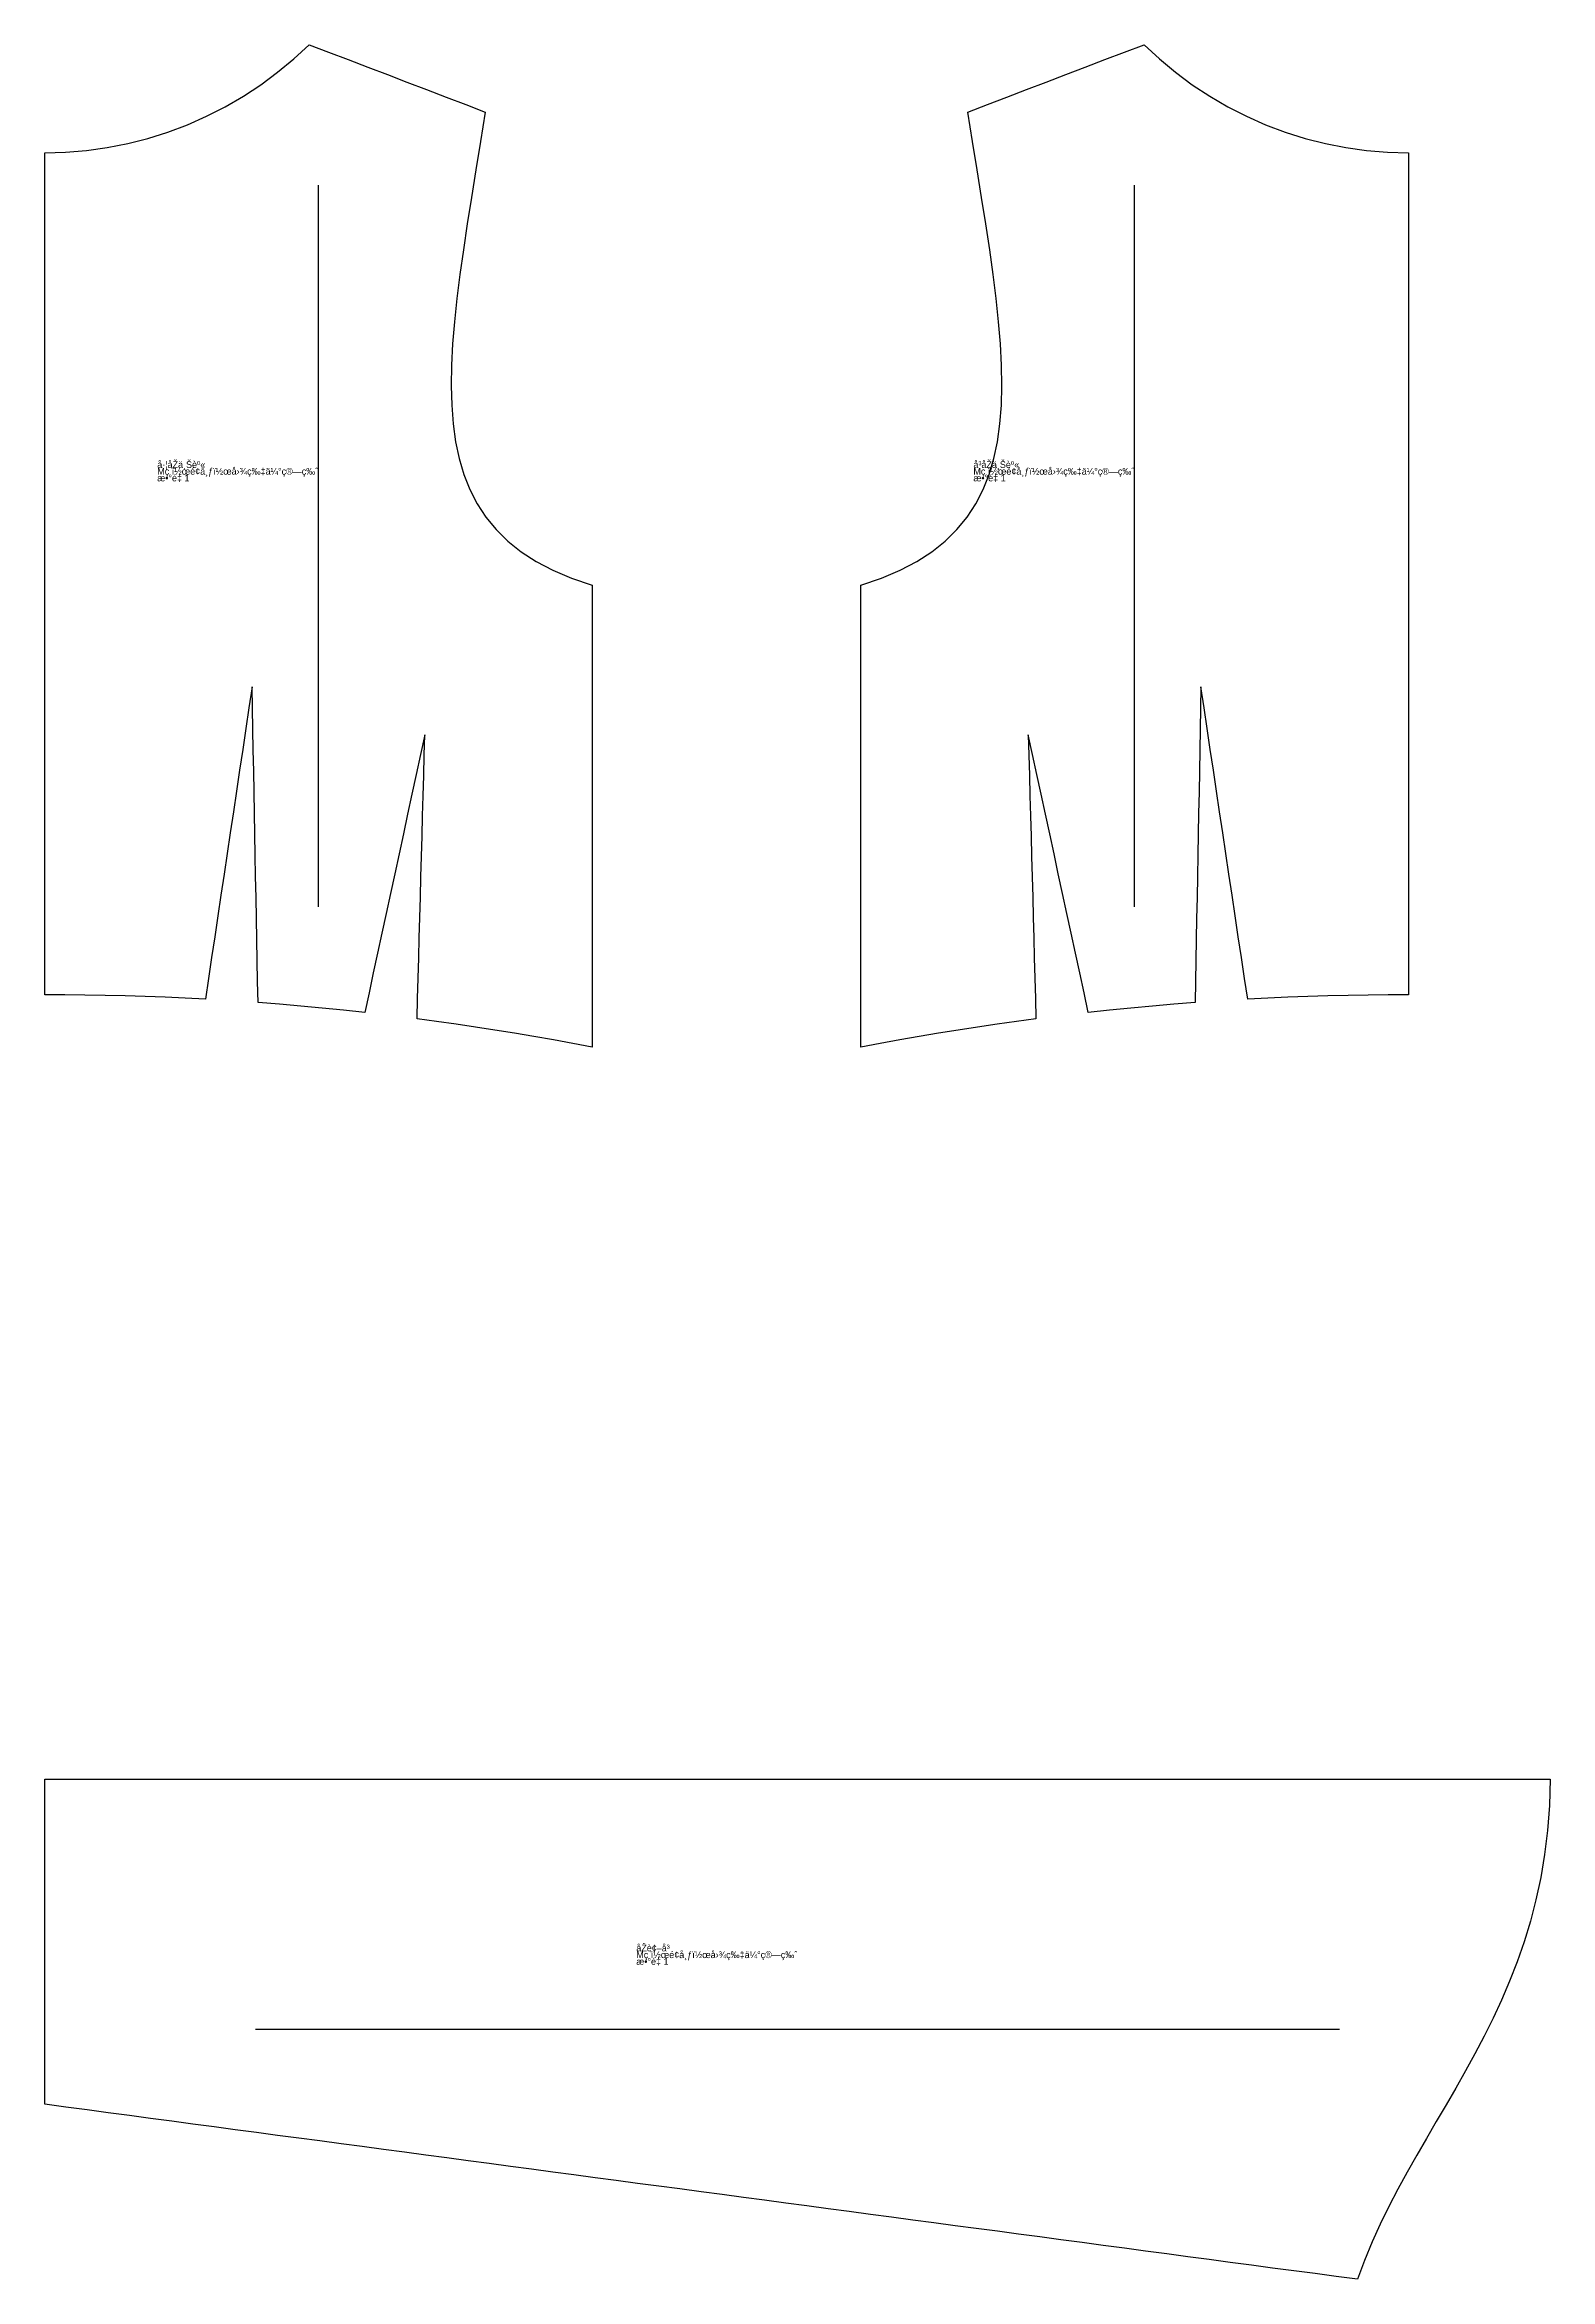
# Model space of a CAD drawing. Header units: millimetres. Extents: x 0 to 2243, y 0 to 2496.
# Drawn here: x 0 to 560, y 0 to 832 of the extents above; entities that cross this region are included whole.
import ezdxf

# ---------------------------------------------------------------- set-up
doc = ezdxf.new("R2010")
doc.units = ezdxf.units.MM
for name, color, linetype in [('1', 250, 'CONTINUOUS'), ('7', 250, 'CONTINUOUS'), ('8', 250, 'CONTINUOUS')]:
    doc.layers.add(name, color=color, linetype=linetype)

# ---------------------------------------------------------------- blocks, each defined once
blk = doc.blocks.new('å·¦åŽä¸Šèº«')
at = {"layer": '1'}
blk.add_lwpolyline([(0.04791666666667081, 478.3355499999995), (0.04791666666667081, 486.1694499999998), (0.04791666666667081, 494.0033499999999), (0.04791666666667081, 501.83735), (0.04791666666667081, 509.6712499999998), (0.04791666666667081, 517.5051499999997), (0.04791666666667081, 525.3390499999998), (0.04791666666667081, 533.1729499999998), (0.04791666666667081, 541.0068500000001), (0.04791666666667081, 548.8407499999996), (0.04791666666667081, 556.6746499999999), (0.04791666666667081, 564.50865), (0.04791666666667081, 572.3425500000001), (0.04791666666667081, 580.1764499999999), (0.04791666666667081, 588.0103499999998), (0.04791666666667081, 595.8442499999999), (0.04791666666667081, 603.6781499999998), (0.04791666666667081, 611.5120499999997), (0.04791666666667081, 619.3459499999997), (0.04791666666667081, 627.17995), (0.04791666666667081, 635.0138499999997), (0.04791666666667081, 642.8477500000001), (0.04791666666667081, 650.68165), (0.04791666666667081, 658.5155499999998), (0.04791666666667081, 666.3494499999999), (0.04791666666667081, 674.1833499999999), (0.04791666666667081, 682.0172499999998), (0.04791666666667081, 689.8512499999997), (0.04791666666667081, 697.68515), (0.04791666666667081, 705.5190499999998), (0.04791666666667081, 713.3529500000002), (0.04791666666667081, 721.1868499999996), (0.04791666666667081, 729.0207499999999), (0.04791666666667081, 736.8546499999999), (0.04791666666667081, 744.68855), (0.04791666666667081, 752.5225499999999), (0.04791666666667081, 760.3564499999998), (0.04791666666667081, 768.1903499999999), (0.04791666666667081, 776.0242499999998), (0.04791666666667081, 783.8581499999998), (0.04791666666667081, 791.6920499999997), (7.832316666666668, 791.90805), (15.59271666666667, 792.5553499999997), (23.30531666666666, 793.63205), (30.94641666666667, 795.1346499999999), (38.49231666666666, 797.0587499999998), (45.92001666666667, 799.3982499999998), (53.20651666666668, 802.1460499999997), (60.32941666666665, 805.2936499999996), (67.26681666666667, 808.83135), (73.99741666666668, 812.7483499999997), (80.50041666666665, 817.0325499999999), (86.75591666666668, 821.67075), (92.74451666666666, 826.64865), (98.44791666666666, 831.95095), (105.7368166666667, 829.16685), (113.0257166666667, 826.3827500000001), (120.3146166666667, 823.5986499999999), (127.6035166666667, 820.8146499999999), (134.8923166666667, 818.0305499999998), (142.1812166666666, 815.2464499999998), (149.4701166666667, 812.4623499999999), (156.7590166666667, 809.6782499999998), (164.0479166666667, 806.8941499999997), (162.2873166666667, 795.9778499999999), (160.5627166666667, 785.3919500000001), (158.9024166666667, 775.1366499999999), (157.3350166666667, 765.2120499999999), (155.8887166666667, 755.61825), (154.5920166666667, 746.3552499999997), (153.4734166666667, 737.4232499999999), (152.5613166666667, 728.8223499999999), (151.8841166666666, 720.5526499999999), (151.4701166666667, 712.6141499999998), (151.3479166666667, 705.00705), (151.5459166666666, 697.73145), (152.0924166666667, 690.7874499999999), (153.0159166666666, 684.1750499999996), (154.3448166666667, 677.89455), (156.1075166666667, 671.9458499999996), (158.3325166666667, 666.3290499999999), (161.0482166666667, 661.0444499999998), (164.2829166666667, 656.0919499999999), (168.0652166666667, 651.4717499999999), (172.4234166666667, 647.1839499999996), (177.3859166666667, 643.22865), (182.9812166666667, 639.6059499999997), (189.2377166666667, 636.3158500000001), (196.1838166666667, 633.3585499999999), (203.8479166666667, 630.73415), (203.8479166666667, 623.5742499999999), (203.8479166666667, 616.4143500000001), (203.8479166666667, 609.2543499999999), (203.8479166666667, 602.0944499999999), (203.8479166666667, 594.9344499999999), (203.8479166666667, 587.7745499999997), (203.8479166666667, 580.1922499999998), (203.8479166666667, 572.6098499999997), (203.8479166666667, 565.0274499999998), (203.8479166666667, 557.4451499999999), (203.8479166666667, 549.86275), (203.8479166666667, 542.2804500000001), (203.8479166666667, 534.6980499999997), (203.8479166666667, 527.1157499999999), (203.8479166666667, 519.53335), (203.8479166666667, 511.9510499999997), (203.8479166666667, 504.3686499999998), (203.8479166666667, 496.7863499999996), (203.8479166666667, 489.2039499999997), (203.8479166666667, 481.6216499999999), (203.8479166666667, 474.0392499999997), (203.8479166666667, 466.4569499999998), (203.8479166666667, 458.8745499999999), (196.6146166666667, 460.2374499999999), (189.3788166666667, 461.5509499999995), (182.1407166666667, 462.8149499999998), (174.9001166666667, 464.0294499999998), (167.6571166666666, 465.1945499999996), (160.4117166666667, 466.3100499999999), (153.1639166666667, 467.3761499999999), (145.9136166666667, 468.3927499999998), (138.6609166666667, 469.3599500000001), (138.8665166666667, 476.91185), (139.0721166666667, 484.4637499999998), (139.2777166666667, 492.0156499999999), (139.4833166666666, 499.56755), (139.6889166666667, 507.1194499999999), (139.8945166666667, 514.6713499999997), (140.1001166666667, 522.2232499999998), (140.3057166666667, 529.7751499999998), (140.5113166666667, 537.3270499999998), (140.7169166666667, 544.8789499999996), (140.9225166666666, 552.43085), (141.1281166666666, 559.98275), (141.3336166666667, 567.5346499999996), (141.5392166666666, 575.08655), (139.9420166666667, 567.70265), (138.3447166666667, 560.3186499999998), (136.7474166666667, 552.9347499999997), (135.1501166666667, 545.5508499999996), (133.5529166666667, 538.1669499999999), (131.9556166666667, 530.7830499999998), (130.3583166666667, 523.3991499999998), (128.7610166666666, 516.0152499999998), (127.1637166666667, 508.6313499999997), (125.5665166666666, 501.2474499999995), (123.9692166666667, 493.8634499999999), (122.3719166666667, 486.4795499999998), (120.7746166666667, 479.0956499999996), (119.1774166666667, 471.7117500000001), (111.2378166666667, 472.5673499999998), (103.2953166666667, 473.3637499999999), (95.35001666666666, 474.1010499999996), (87.40171666666667, 474.7792499999998), (79.45061666666668, 475.3982499999996), (79.30371666666666, 483.23135), (79.15681666666669, 491.0644499999997), (79.00991666666667, 498.8976499999998), (78.86311666666668, 506.7307499999999), (78.71621666666667, 514.56385), (78.56931666666668, 522.3969499999998), (78.42241666666666, 530.2301499999999), (78.27551666666666, 538.0632499999999), (78.12871666666668, 545.89635), (77.98181666666665, 553.7294499999997), (77.83491666666667, 561.5626499999997), (77.68801666666668, 569.3957499999998), (77.54111666666667, 577.2288499999999), (77.39431666666668, 585.0619499999995), (77.24741666666668, 592.8950499999996), (76.08871666666668, 585.1467499999999), (74.93001666666667, 577.3984499999998), (73.77131666666668, 569.6500500000001), (72.61261666666668, 561.9017499999998), (71.45391666666667, 554.1533499999999), (70.29521666666666, 546.4050499999997), (69.13651666666667, 538.6567499999998), (67.97781666666666, 530.90835), (66.81911666666667, 523.16005), (65.66041666666668, 515.4116499999998), (64.50171666666668, 507.6633499999997), (63.34291666666668, 499.9149499999996), (62.18421666666667, 492.1666499999999), (61.02551666666666, 484.4183499999999), (59.86681666666667, 476.6699500000001), (52.39841666666668, 477.0603499999999), (44.92741666666666, 477.39865), (37.45381666666668, 477.6849499999999), (29.97771666666667, 477.9191499999996), (22.49911666666667, 478.10135), (15.01791666666667, 478.2314499999997), (7.534216666666663, 478.3095499999999)], close=True, dxfattribs=at)
at = {"layer": '7'}
blk.add_line((101.9479166666667, 511.1027500000001), (101.9479166666667, 779.72275), dxfattribs=at)
at = {"layer": '8'}
blk.add_lwpolyline([(0.04791666666667081, 478.3355499999995), (0.04791666666667081, 486.1694499999998), (0.04791666666667081, 494.0033499999999), (0.04791666666667081, 501.83735), (0.04791666666667081, 509.6712499999998), (0.04791666666667081, 517.5051499999997), (0.04791666666667081, 525.3390499999998), (0.04791666666667081, 533.1729499999998), (0.04791666666667081, 541.0068500000001), (0.04791666666667081, 548.8407499999996), (0.04791666666667081, 556.6746499999999), (0.04791666666667081, 564.50865), (0.04791666666667081, 572.3425500000001), (0.04791666666667081, 580.1764499999999), (0.04791666666667081, 588.0103499999998), (0.04791666666667081, 595.8442499999999), (0.04791666666667081, 603.6781499999998), (0.04791666666667081, 611.5120499999997), (0.04791666666667081, 619.3459499999997), (0.04791666666667081, 627.17995), (0.04791666666667081, 635.0138499999997), (0.04791666666667081, 642.8477500000001), (0.04791666666667081, 650.68165), (0.04791666666667081, 658.5155499999998), (0.04791666666667081, 666.3494499999999), (0.04791666666667081, 674.1833499999999), (0.04791666666667081, 682.0172499999998), (0.04791666666667081, 689.8512499999997), (0.04791666666667081, 697.68515), (0.04791666666667081, 705.5190499999998), (0.04791666666667081, 713.3529500000002), (0.04791666666667081, 721.1868499999996), (0.04791666666667081, 729.0207499999999), (0.04791666666667081, 736.8546499999999), (0.04791666666667081, 744.68855), (0.04791666666667081, 752.5225499999999), (0.04791666666667081, 760.3564499999998), (0.04791666666667081, 768.1903499999999), (0.04791666666667081, 776.0242499999998), (0.04791666666667081, 783.8581499999998), (0.04791666666667081, 791.6920499999997), (7.832316666666668, 791.90805), (15.59271666666667, 792.5553499999997), (23.30531666666666, 793.63205), (30.94641666666667, 795.1346499999999), (38.49231666666666, 797.0587499999998), (45.92001666666667, 799.3982499999998), (53.20651666666668, 802.1460499999997), (60.32941666666665, 805.2936499999996), (67.26681666666667, 808.83135), (73.99741666666668, 812.7483499999997), (80.50041666666665, 817.0325499999999), (86.75591666666668, 821.67075), (92.74451666666666, 826.64865), (98.44791666666666, 831.95095), (105.7368166666667, 829.16685), (113.0257166666667, 826.3827500000001), (120.3146166666667, 823.5986499999999), (127.6035166666667, 820.8146499999999), (134.8923166666667, 818.0305499999998), (142.1812166666666, 815.2464499999998), (149.4701166666667, 812.4623499999999), (156.7590166666667, 809.6782499999998), (164.0479166666667, 806.8941499999997), (162.2873166666667, 795.9778499999999), (160.5627166666667, 785.3919500000001), (158.9024166666667, 775.1366499999999), (157.3350166666667, 765.2120499999999), (155.8887166666667, 755.61825), (154.5920166666667, 746.3552499999997), (153.4734166666667, 737.4232499999999), (152.5613166666667, 728.8223499999999), (151.8841166666666, 720.5526499999999), (151.4701166666667, 712.6141499999998), (151.3479166666667, 705.00705), (151.5459166666666, 697.73145), (152.0924166666667, 690.7874499999999), (153.0159166666666, 684.1750499999996), (154.3448166666667, 677.89455), (156.1075166666667, 671.9458499999996), (158.3325166666667, 666.3290499999999), (161.0482166666667, 661.0444499999998), (164.2829166666667, 656.0919499999999), (168.0652166666667, 651.4717499999999), (172.4234166666667, 647.1839499999996), (177.3859166666667, 643.22865), (182.9812166666667, 639.6059499999997), (189.2377166666667, 636.3158500000001), (196.1838166666667, 633.3585499999999), (203.8479166666667, 630.73415), (203.8479166666667, 623.5742499999999), (203.8479166666667, 616.4143500000001), (203.8479166666667, 609.2543499999999), (203.8479166666667, 602.0944499999999), (203.8479166666667, 594.9344499999999), (203.8479166666667, 587.7745499999997), (203.8479166666667, 580.1922499999998), (203.8479166666667, 572.6098499999997), (203.8479166666667, 565.0274499999998), (203.8479166666667, 557.4451499999999), (203.8479166666667, 549.86275), (203.8479166666667, 542.2804500000001), (203.8479166666667, 534.6980499999997), (203.8479166666667, 527.1157499999999), (203.8479166666667, 519.53335), (203.8479166666667, 511.9510499999997), (203.8479166666667, 504.3686499999998), (203.8479166666667, 496.7863499999996), (203.8479166666667, 489.2039499999997), (203.8479166666667, 481.6216499999999), (203.8479166666667, 474.0392499999997), (203.8479166666667, 466.4569499999998), (203.8479166666667, 458.8745499999999), (196.6146166666667, 460.2374499999999), (189.3788166666667, 461.5509499999995), (182.1407166666667, 462.8149499999998), (174.9001166666667, 464.0294499999998), (167.6571166666666, 465.1945499999996), (160.4117166666667, 466.3100499999999), (153.1639166666667, 467.3761499999999), (145.9136166666667, 468.3927499999998), (138.6609166666667, 469.3599500000001), (138.8665166666667, 476.91185), (139.0721166666667, 484.4637499999998), (139.2777166666667, 492.0156499999999), (139.4833166666666, 499.56755), (139.6889166666667, 507.1194499999999), (139.8945166666667, 514.6713499999997), (140.1001166666667, 522.2232499999998), (140.3057166666667, 529.7751499999998), (140.5113166666667, 537.3270499999998), (140.7169166666667, 544.8789499999996), (140.9225166666666, 552.43085), (141.1281166666666, 559.98275), (141.3336166666667, 567.5346499999996), (141.5392166666666, 575.08655), (139.9420166666667, 567.70265), (138.3447166666667, 560.3186499999998), (136.7474166666667, 552.9347499999997), (135.1501166666667, 545.5508499999996), (133.5529166666667, 538.1669499999999), (131.9556166666667, 530.7830499999998), (130.3583166666667, 523.3991499999998), (128.7610166666666, 516.0152499999998), (127.1637166666667, 508.6313499999997), (125.5665166666666, 501.2474499999995), (123.9692166666667, 493.8634499999999), (122.3719166666667, 486.4795499999998), (120.7746166666667, 479.0956499999996), (119.1774166666667, 471.7117500000001), (111.2378166666667, 472.5673499999998), (103.2953166666667, 473.3637499999999), (95.35001666666666, 474.1010499999996), (87.40171666666667, 474.7792499999998), (79.45061666666668, 475.3982499999996), (79.30371666666666, 483.23135), (79.15681666666669, 491.0644499999997), (79.00991666666667, 498.8976499999998), (78.86311666666668, 506.7307499999999), (78.71621666666667, 514.56385), (78.56931666666668, 522.3969499999998), (78.42241666666666, 530.2301499999999), (78.27551666666666, 538.0632499999999), (78.12871666666668, 545.89635), (77.98181666666665, 553.7294499999997), (77.83491666666667, 561.5626499999997), (77.68801666666668, 569.3957499999998), (77.54111666666667, 577.2288499999999), (77.39431666666668, 585.0619499999995), (77.24741666666668, 592.8950499999996), (76.08871666666668, 585.1467499999999), (74.93001666666667, 577.3984499999998), (73.77131666666668, 569.6500500000001), (72.61261666666668, 561.9017499999998), (71.45391666666667, 554.1533499999999), (70.29521666666666, 546.4050499999997), (69.13651666666667, 538.6567499999998), (67.97781666666666, 530.90835), (66.81911666666667, 523.16005), (65.66041666666668, 515.4116499999998), (64.50171666666668, 507.6633499999997), (63.34291666666668, 499.9149499999996), (62.18421666666667, 492.1666499999999), (61.02551666666666, 484.4183499999999), (59.86681666666667, 476.6699500000001), (52.39841666666668, 477.0603499999999), (44.92741666666666, 477.39865), (37.45381666666668, 477.6849499999999), (29.97771666666667, 477.9191499999996), (22.49911666666667, 478.10135), (15.01791666666667, 478.2314499999997), (7.534216666666663, 478.3095499999999)], close=True, dxfattribs=at)
at = {"layer": '1'}
for s, p in [('å·¦åŽä¸Šèº«', (41.94791666666666, 674.4127500000001)), ('Mç\xa0ï½œé¢å¸ƒï½œå›¾ç‰‡ä¼°ç®—ç‰ˆ', (41.94791666666666, 671.91275)), ('æ•°é‡ 1', (41.94791666666666, 669.4127500000001))]:
    blk.add_text(s, height=2.5, dxfattribs=at).set_placement(p)
blk = doc.blocks.new('å³åŽä¸Šèº«')
at = {"layer": '1'}
blk.add_lwpolyline([(507.6479166666666, 478.3355499999995), (500.1616166666667, 478.3095499999999), (492.6779166666668, 478.2314499999997), (485.1967166666666, 478.10135), (477.7181166666667, 477.9191499999996), (470.2420166666667, 477.6849499999999), (462.7684166666667, 477.39865), (455.2974166666667, 477.0603499999999), (447.8290166666666, 476.6699500000001), (446.6703166666667, 484.4183499999999), (445.5116166666666, 492.1666499999999), (444.3529166666667, 499.9149499999996), (443.1941166666666, 507.6633499999997), (442.0354166666667, 515.4116499999998), (440.8767166666666, 523.16005), (439.7180166666666, 530.90835), (438.5593166666666, 538.6567499999998), (437.4006166666667, 546.4050499999997), (436.2419166666667, 554.1533499999999), (435.0832166666667, 561.9017499999998), (433.9245166666668, 569.6500500000001), (432.7658166666666, 577.3984499999998), (431.6071166666666, 585.1467499999999), (430.4484166666667, 592.8950499999996), (430.3015166666668, 585.0619499999995), (430.1547166666667, 577.2288499999999), (430.0078166666667, 569.3957499999998), (429.8609166666666, 561.5626499999997), (429.7140166666666, 553.7294499999997), (429.5671166666667, 545.89635), (429.4203166666666, 538.0632499999999), (429.2734166666667, 530.2301499999999), (429.1265166666667, 522.3969499999998), (428.9796166666666, 514.56385), (428.8327166666666, 506.7307499999999), (428.6859166666666, 498.8976499999998), (428.5390166666666, 491.0644499999997), (428.3921166666668, 483.23135), (428.2452166666667, 475.3982499999996), (420.2941166666667, 474.7792499999998), (412.3458166666667, 474.1010499999996), (404.4005166666666, 473.3637499999999), (396.4580166666667, 472.5673499999998), (388.5184166666667, 471.7117500000001), (386.9212166666667, 479.0956499999996), (385.3239166666667, 486.4795499999998), (383.7266166666666, 493.8634499999999), (382.1293166666667, 501.2474499999995), (380.5321166666666, 508.6313499999997), (378.9348166666667, 516.0152499999998), (377.3375166666667, 523.3991499999998), (375.7402166666666, 530.7830499999998), (374.1429166666667, 538.1669499999999), (372.5457166666666, 545.5508499999996), (370.9484166666667, 552.9347499999997), (369.3511166666667, 560.3186499999998), (367.7538166666666, 567.70265), (366.1566166666667, 575.08655), (366.3622166666666, 567.5346499999996), (366.5677166666666, 559.98275), (366.7733166666666, 552.43085), (366.9789166666666, 544.8789499999996), (367.1845166666666, 537.3270499999998), (367.3901166666667, 529.7751499999998), (367.5957166666666, 522.2232499999998), (367.8013166666667, 514.6713499999997), (368.0069166666667, 507.1194499999999), (368.2125166666667, 499.56755), (368.4181166666667, 492.0156499999999), (368.6237166666667, 484.4637499999998), (368.8293166666667, 476.91185), (369.0349166666667, 469.3599500000001), (361.7822166666667, 468.3927499999998), (354.5319166666667, 467.3761499999999), (347.2841166666667, 466.3100499999999), (340.0387166666667, 465.1945499999996), (332.7957166666666, 464.0294499999998), (325.5551166666667, 462.8149499999998), (318.3170166666666, 461.5509499999995), (311.0812166666666, 460.2374499999999), (303.8479166666667, 458.8745499999999), (303.8479166666667, 466.4569499999998), (303.8479166666667, 474.0392499999997), (303.8479166666667, 481.6216499999999), (303.8479166666667, 489.2039499999997), (303.8479166666667, 496.7863499999996), (303.8479166666667, 504.3686499999998), (303.8479166666667, 511.9510499999997), (303.8479166666667, 519.53335), (303.8479166666667, 527.1157499999999), (303.8479166666667, 534.6980499999997), (303.8479166666667, 542.2804500000001), (303.8479166666667, 549.86275), (303.8479166666667, 557.4451499999999), (303.8479166666667, 565.0274499999998), (303.8479166666667, 572.6098499999997), (303.8479166666667, 580.1922499999998), (303.8479166666667, 587.7745499999997), (303.8479166666667, 594.9344499999999), (303.8479166666667, 602.0944499999999), (303.8479166666667, 609.2543499999999), (303.8479166666667, 616.4143500000001), (303.8479166666667, 623.5742499999999), (303.8479166666667, 630.73415), (311.5120166666667, 633.3585499999999), (318.4581166666666, 636.3158500000001), (324.7146166666666, 639.6059499999997), (330.3099166666667, 643.22865), (335.2724166666666, 647.1839499999996), (339.6306166666666, 651.4717499999999), (343.4129166666667, 656.0919499999999), (346.6476166666666, 661.0444499999998), (349.3633166666667, 666.3290499999999), (351.5883166666667, 671.9458499999996), (353.3510166666667, 677.89455), (354.6799166666667, 684.1750499999996), (355.6034166666666, 690.7874499999999), (356.1499166666666, 697.73145), (356.3479166666667, 705.00705), (356.2257166666667, 712.6141499999998), (355.8117166666667, 720.5526499999999), (355.1345166666666, 728.8223499999999), (354.2224166666667, 737.4232499999999), (353.1038166666667, 746.3552499999997), (351.8071166666666, 755.61825), (350.3608166666667, 765.2120499999999), (348.7934166666666, 775.1366499999999), (347.1331166666666, 785.3919500000001), (345.4085166666666, 795.9778499999999), (343.6479166666667, 806.8941499999997), (350.9368166666667, 809.6782499999998), (358.2257166666666, 812.4623499999999), (365.5146166666667, 815.2464499999998), (372.8035166666667, 818.0305499999998), (380.0923166666666, 820.8146499999999), (387.3812166666667, 823.5986499999999), (394.6701166666667, 826.3827500000001), (401.9590166666666, 829.16685), (409.2479166666666, 831.95095), (414.9513166666666, 826.64865), (420.9399166666666, 821.67075), (427.1954166666666, 817.0325499999999), (433.6984166666666, 812.7483499999997), (440.4290166666667, 808.83135), (447.3664166666666, 805.2936499999996), (454.4893166666666, 802.1460499999997), (461.7758166666666, 799.3982499999998), (469.2035166666666, 797.0587499999998), (476.7494166666667, 795.1346499999999), (484.3905166666666, 793.63205), (492.1031166666667, 792.5553499999997), (499.8635166666667, 791.90805), (507.6479166666666, 791.6920499999997), (507.6479166666666, 783.8581499999998), (507.6479166666666, 776.0242499999998), (507.6479166666666, 768.1903499999999), (507.6479166666666, 760.3564499999998), (507.6479166666666, 752.5225499999999), (507.6479166666666, 744.68855), (507.6479166666666, 736.8546499999999), (507.6479166666666, 729.0207499999999), (507.6479166666666, 721.1868499999996), (507.6479166666666, 713.3529500000002), (507.6479166666666, 705.5190499999998), (507.6479166666666, 697.68515), (507.6479166666666, 689.8512499999997), (507.6479166666666, 682.0172499999998), (507.6479166666666, 674.1833499999999), (507.6479166666666, 666.3494499999999), (507.6479166666666, 658.5155499999998), (507.6479166666666, 650.68165), (507.6479166666666, 642.8477500000001), (507.6479166666666, 635.0138499999997), (507.6479166666666, 627.17995), (507.6479166666666, 619.3459499999997), (507.6479166666666, 611.5120499999997), (507.6479166666666, 603.6781499999998), (507.6479166666666, 595.8442499999999), (507.6479166666666, 588.0103499999998), (507.6479166666666, 580.1764499999999), (507.6479166666666, 572.3425500000001), (507.6479166666666, 564.50865), (507.6479166666666, 556.6746499999999), (507.6479166666666, 548.8407499999996), (507.6479166666666, 541.0068500000001), (507.6479166666666, 533.1729499999998), (507.6479166666666, 525.3390499999998), (507.6479166666666, 517.5051499999997), (507.6479166666666, 509.6712499999998), (507.6479166666666, 501.83735), (507.6479166666666, 494.0033499999999), (507.6479166666666, 486.1694499999998)], close=True, dxfattribs=at)
at = {"layer": '7'}
blk.add_line((405.7479166666666, 511.1027500000001), (405.7479166666666, 779.72275), dxfattribs=at)
at = {"layer": '8'}
blk.add_lwpolyline([(507.6479166666666, 478.3355499999995), (500.1616166666667, 478.3095499999999), (492.6779166666668, 478.2314499999997), (485.1967166666666, 478.10135), (477.7181166666667, 477.9191499999996), (470.2420166666667, 477.6849499999999), (462.7684166666667, 477.39865), (455.2974166666667, 477.0603499999999), (447.8290166666666, 476.6699500000001), (446.6703166666667, 484.4183499999999), (445.5116166666666, 492.1666499999999), (444.3529166666667, 499.9149499999996), (443.1941166666666, 507.6633499999997), (442.0354166666667, 515.4116499999998), (440.8767166666666, 523.16005), (439.7180166666666, 530.90835), (438.5593166666666, 538.6567499999998), (437.4006166666667, 546.4050499999997), (436.2419166666667, 554.1533499999999), (435.0832166666667, 561.9017499999998), (433.9245166666668, 569.6500500000001), (432.7658166666666, 577.3984499999998), (431.6071166666666, 585.1467499999999), (430.4484166666667, 592.8950499999996), (430.3015166666668, 585.0619499999995), (430.1547166666667, 577.2288499999999), (430.0078166666667, 569.3957499999998), (429.8609166666666, 561.5626499999997), (429.7140166666666, 553.7294499999997), (429.5671166666667, 545.89635), (429.4203166666666, 538.0632499999999), (429.2734166666667, 530.2301499999999), (429.1265166666667, 522.3969499999998), (428.9796166666666, 514.56385), (428.8327166666666, 506.7307499999999), (428.6859166666666, 498.8976499999998), (428.5390166666666, 491.0644499999997), (428.3921166666668, 483.23135), (428.2452166666667, 475.3982499999996), (420.2941166666667, 474.7792499999998), (412.3458166666667, 474.1010499999996), (404.4005166666666, 473.3637499999999), (396.4580166666667, 472.5673499999998), (388.5184166666667, 471.7117500000001), (386.9212166666667, 479.0956499999996), (385.3239166666667, 486.4795499999998), (383.7266166666666, 493.8634499999999), (382.1293166666667, 501.2474499999995), (380.5321166666666, 508.6313499999997), (378.9348166666667, 516.0152499999998), (377.3375166666667, 523.3991499999998), (375.7402166666666, 530.7830499999998), (374.1429166666667, 538.1669499999999), (372.5457166666666, 545.5508499999996), (370.9484166666667, 552.9347499999997), (369.3511166666667, 560.3186499999998), (367.7538166666666, 567.70265), (366.1566166666667, 575.08655), (366.3622166666666, 567.5346499999996), (366.5677166666666, 559.98275), (366.7733166666666, 552.43085), (366.9789166666666, 544.8789499999996), (367.1845166666666, 537.3270499999998), (367.3901166666667, 529.7751499999998), (367.5957166666666, 522.2232499999998), (367.8013166666667, 514.6713499999997), (368.0069166666667, 507.1194499999999), (368.2125166666667, 499.56755), (368.4181166666667, 492.0156499999999), (368.6237166666667, 484.4637499999998), (368.8293166666667, 476.91185), (369.0349166666667, 469.3599500000001), (361.7822166666667, 468.3927499999998), (354.5319166666667, 467.3761499999999), (347.2841166666667, 466.3100499999999), (340.0387166666667, 465.1945499999996), (332.7957166666666, 464.0294499999998), (325.5551166666667, 462.8149499999998), (318.3170166666666, 461.5509499999995), (311.0812166666666, 460.2374499999999), (303.8479166666667, 458.8745499999999), (303.8479166666667, 466.4569499999998), (303.8479166666667, 474.0392499999997), (303.8479166666667, 481.6216499999999), (303.8479166666667, 489.2039499999997), (303.8479166666667, 496.7863499999996), (303.8479166666667, 504.3686499999998), (303.8479166666667, 511.9510499999997), (303.8479166666667, 519.53335), (303.8479166666667, 527.1157499999999), (303.8479166666667, 534.6980499999997), (303.8479166666667, 542.2804500000001), (303.8479166666667, 549.86275), (303.8479166666667, 557.4451499999999), (303.8479166666667, 565.0274499999998), (303.8479166666667, 572.6098499999997), (303.8479166666667, 580.1922499999998), (303.8479166666667, 587.7745499999997), (303.8479166666667, 594.9344499999999), (303.8479166666667, 602.0944499999999), (303.8479166666667, 609.2543499999999), (303.8479166666667, 616.4143500000001), (303.8479166666667, 623.5742499999999), (303.8479166666667, 630.73415), (311.5120166666667, 633.3585499999999), (318.4581166666666, 636.3158500000001), (324.7146166666666, 639.6059499999997), (330.3099166666667, 643.22865), (335.2724166666666, 647.1839499999996), (339.6306166666666, 651.4717499999999), (343.4129166666667, 656.0919499999999), (346.6476166666666, 661.0444499999998), (349.3633166666667, 666.3290499999999), (351.5883166666667, 671.9458499999996), (353.3510166666667, 677.89455), (354.6799166666667, 684.1750499999996), (355.6034166666666, 690.7874499999999), (356.1499166666666, 697.73145), (356.3479166666667, 705.00705), (356.2257166666667, 712.6141499999998), (355.8117166666667, 720.5526499999999), (355.1345166666666, 728.8223499999999), (354.2224166666667, 737.4232499999999), (353.1038166666667, 746.3552499999997), (351.8071166666666, 755.61825), (350.3608166666667, 765.2120499999999), (348.7934166666666, 775.1366499999999), (347.1331166666666, 785.3919500000001), (345.4085166666666, 795.9778499999999), (343.6479166666667, 806.8941499999997), (350.9368166666667, 809.6782499999998), (358.2257166666666, 812.4623499999999), (365.5146166666667, 815.2464499999998), (372.8035166666667, 818.0305499999998), (380.0923166666666, 820.8146499999999), (387.3812166666667, 823.5986499999999), (394.6701166666667, 826.3827500000001), (401.9590166666666, 829.16685), (409.2479166666666, 831.95095), (414.9513166666666, 826.64865), (420.9399166666666, 821.67075), (427.1954166666666, 817.0325499999999), (433.6984166666666, 812.7483499999997), (440.4290166666667, 808.83135), (447.3664166666666, 805.2936499999996), (454.4893166666666, 802.1460499999997), (461.7758166666666, 799.3982499999998), (469.2035166666666, 797.0587499999998), (476.7494166666667, 795.1346499999999), (484.3905166666666, 793.63205), (492.1031166666667, 792.5553499999997), (499.8635166666667, 791.90805), (507.6479166666666, 791.6920499999997), (507.6479166666666, 783.8581499999998), (507.6479166666666, 776.0242499999998), (507.6479166666666, 768.1903499999999), (507.6479166666666, 760.3564499999998), (507.6479166666666, 752.5225499999999), (507.6479166666666, 744.68855), (507.6479166666666, 736.8546499999999), (507.6479166666666, 729.0207499999999), (507.6479166666666, 721.1868499999996), (507.6479166666666, 713.3529500000002), (507.6479166666666, 705.5190499999998), (507.6479166666666, 697.68515), (507.6479166666666, 689.8512499999997), (507.6479166666666, 682.0172499999998), (507.6479166666666, 674.1833499999999), (507.6479166666666, 666.3494499999999), (507.6479166666666, 658.5155499999998), (507.6479166666666, 650.68165), (507.6479166666666, 642.8477500000001), (507.6479166666666, 635.0138499999997), (507.6479166666666, 627.17995), (507.6479166666666, 619.3459499999997), (507.6479166666666, 611.5120499999997), (507.6479166666666, 603.6781499999998), (507.6479166666666, 595.8442499999999), (507.6479166666666, 588.0103499999998), (507.6479166666666, 580.1764499999999), (507.6479166666666, 572.3425500000001), (507.6479166666666, 564.50865), (507.6479166666666, 556.6746499999999), (507.6479166666666, 548.8407499999996), (507.6479166666666, 541.0068500000001), (507.6479166666666, 533.1729499999998), (507.6479166666666, 525.3390499999998), (507.6479166666666, 517.5051499999997), (507.6479166666666, 509.6712499999998), (507.6479166666666, 501.83735), (507.6479166666666, 494.0033499999999), (507.6479166666666, 486.1694499999998)], close=True, dxfattribs=at)
at = {"layer": '1'}
for s, p in [('å³åŽä¸Šèº«', (345.7479166666666, 674.4127500000001)), ('Mç\xa0ï½œé¢å¸ƒï½œå›¾ç‰‡ä¼°ç®—ç‰ˆ', (345.7479166666666, 671.91275)), ('æ•°é‡ 1', (345.7479166666666, 669.4127500000001))]:
    blk.add_text(s, height=2.5, dxfattribs=at).set_placement(p)
blk = doc.blocks.new('åŽè¢–å³')
at = {"layer": '1'}
blk.add_lwpolyline([(0.04791666666667081, 186.3159499999995), (7.941316666666667, 186.3159499999995), (15.83471666666666, 186.3159499999995), (23.72811666666667, 186.3159499999995), (31.62151666666667, 186.3159499999995), (39.51491666666666, 186.3159499999995), (47.40831666666666, 186.3159499999995), (55.30171666666666, 186.3159499999995), (63.19511666666666, 186.3159499999995), (71.08851666666668, 186.3159499999995), (78.98191666666666, 186.3159499999995), (86.87531666666668, 186.3159499999995), (94.76871666666666, 186.3159499999995), (102.6621166666667, 186.3159499999995), (110.5555166666667, 186.3159499999995), (118.4488166666667, 186.3159499999995), (126.3422166666666, 186.3159499999995), (134.2356166666667, 186.3159499999995), (142.1290166666667, 186.3159499999995), (150.0224166666667, 186.3159499999995), (157.9158166666666, 186.3159499999995), (165.8092166666667, 186.3159499999995), (173.7026166666667, 186.3159499999995), (181.5960166666667, 186.3159499999995), (189.4894166666666, 186.3159499999995), (197.3828166666667, 186.3159499999995), (205.2762166666667, 186.3159499999995), (213.1696166666666, 186.3159499999995), (221.0630166666667, 186.3159499999995), (228.9564166666667, 186.3159499999995), (236.8498166666666, 186.3159499999995), (244.7432166666667, 186.3159499999995), (252.6366166666667, 186.3159499999995), (260.5300166666667, 186.3159499999995), (268.4234166666666, 186.3159499999995), (276.3168166666667, 186.3159499999995), (284.2102166666667, 186.3159499999995), (292.1036166666667, 186.3159499999995), (299.9970166666667, 186.3159499999995), (307.8904166666666, 186.3159499999995), (315.7838166666667, 186.3159499999995), (323.6772166666667, 186.3159499999995), (331.5706166666667, 186.3159499999995), (339.4640166666666, 186.3159499999995), (347.3574166666667, 186.3159499999995), (355.2508166666667, 186.3159499999995), (363.1442166666667, 186.3159499999995), (371.0376166666667, 186.3159499999995), (378.9310166666666, 186.3159499999995), (386.8244166666667, 186.3159499999995), (394.7178166666666, 186.3159499999995), (402.6112166666667, 186.3159499999995), (410.5046166666667, 186.3159499999995), (418.3980166666666, 186.3159499999995), (426.2914166666666, 186.3159499999995), (434.1848166666667, 186.3159499999995), (442.0782166666666, 186.3159499999995), (449.9716166666666, 186.3159499999995), (457.8650166666666, 186.3159499999995), (465.7584166666667, 186.3159499999995), (473.6518166666665, 186.3159499999995), (481.5452166666666, 186.3159499999995), (489.4386166666666, 186.3159499999995), (497.3320166666666, 186.3159499999995), (505.2254166666667, 186.3159499999995), (513.1188166666668, 186.3159499999995), (521.0122166666666, 186.3159499999995), (528.9056166666667, 186.3159499999995), (536.7990166666667, 186.3159499999995), (544.6924166666668, 186.3159499999995), (552.5858166666667, 186.3159499999995), (560.4792166666666, 186.3159499999995), (560.1625166666668, 176.58625), (559.4449166666668, 167.2584499999996), (558.3518166666667, 158.3079499999995), (556.9091166666667, 149.7103499999998), (555.1424166666667, 141.4409499999994), (553.0774166666666, 133.4754499999996), (550.7397166666667, 125.78915), (548.1550166666667, 118.3576499999998), (545.3489166666667, 111.1563499999996), (542.3472166666667, 104.1608499999997), (539.1755166666667, 97.34654999999962), (535.8594166666667, 90.68894999999969), (532.4247166666667, 84.16354999999936), (528.8970166666668, 77.74574999999997), (525.3020166666668, 71.4112500000001), (521.6653166666667, 65.13535000000003), (518.0127166666667, 58.89354999999972), (514.3697166666668, 52.66135000000006), (510.7621166666667, 46.41424999999951), (507.2155166666667, 40.12784999999948), (503.7556166666667, 33.77744999999984), (500.4080166666666, 27.33855000000001), (497.1985166666666, 20.78674999999997), (494.1526166666667, 14.09755000000011), (491.2962166666667, 7.246249999999807), (488.6547166666668, 0.2085500000000214), (480.7740166666666, 1.259149999999492), (472.8932166666667, 2.309749999999925), (465.0125166666667, 3.360349999999876), (457.1317166666666, 4.410949999999827), (449.2509166666666, 5.46154999999978), (441.3702166666666, 6.512149999999732), (433.4894166666666, 7.562750000000165), (425.6087166666666, 8.613350000000116), (417.7279166666667, 9.663950000000067), (409.8472166666666, 10.71464999999957), (401.9664166666667, 11.76525), (394.0857166666667, 12.81584999999995), (386.2049166666666, 13.86644999999991), (378.3241166666667, 14.91704999999986), (370.4434166666667, 15.96765000000029), (362.5626166666667, 17.01825000000024), (354.6819166666667, 18.06885000000019), (346.8011166666666, 19.11944999999966), (338.9204166666666, 20.17004999999962), (331.0396166666667, 21.22064999999957), (323.1589166666667, 22.27125), (315.2781166666667, 23.32184999999995), (307.3973166666667, 24.3724499999999), (299.5166166666667, 25.42304999999985), (291.6358166666666, 26.47375000000032), (283.7551166666667, 27.52434999999979), (275.8743166666666, 28.57494999999974), (267.9936166666666, 29.62554999999969), (260.1128166666667, 30.67615000000013), (252.2320166666667, 31.72674999999959), (244.3513166666667, 32.77735000000003), (236.4705166666667, 33.8279499999995), (228.5898166666666, 34.87854999999993), (220.7090166666666, 35.92914999999989), (212.8283166666667, 36.97974999999984), (204.9475166666667, 38.03034999999979), (197.0668166666667, 39.08094999999974), (189.1860166666667, 40.13155000000017), (181.3052166666667, 41.18215000000012), (173.4245166666666, 42.23275000000007), (165.5437166666667, 43.28344999999958), (157.6630166666667, 44.33405000000001), (149.7822166666667, 45.38464999999997), (141.9015166666667, 46.43524999999991), (134.0207166666667, 47.48584999999986), (126.1400166666667, 48.53645000000029), (118.2592166666667, 49.58705000000025), (110.3784166666667, 50.6376500000002), (102.4977166666667, 51.68824999999967), (94.61691666666667, 52.73884999999962), (86.73621666666668, 53.78944999999958), (78.85541666666667, 54.84005000000001), (70.97471666666668, 55.89064999999997), (63.09391666666666, 56.94124999999992), (55.21321666666667, 57.99184999999986), (47.33241666666666, 59.04244999999982), (39.45161666666667, 60.0931499999998), (31.57091666666667, 61.14374999999976), (23.69011666666666, 62.19434999999971), (15.80941666666667, 63.24495000000013), (7.928616666666667, 64.29554999999961), (0.04791666666667081, 65.34615000000004), (0.04791666666667081, 72.90675000000024), (0.04791666666667081, 80.46734999999997), (0.04791666666667081, 88.02794999999969), (0.04791666666667081, 95.58854999999988), (0.04791666666667081, 103.1492499999997), (0.04791666666667081, 110.7098499999999), (0.04791666666667081, 118.2704500000001), (0.04791666666667081, 125.8310499999998), (0.04791666666667081, 133.39165), (0.04791666666667081, 140.9522499999997), (0.04791666666667081, 148.5128499999999), (0.04791666666667081, 156.0734499999996), (0.04791666666667081, 163.6341499999999), (0.04791666666667081, 171.1947500000001), (0.04791666666667081, 178.7553500000003)], close=True, dxfattribs=at)
at = {"layer": '7'}
blk.add_line((78.50861666666668, 93.26224999999977), (482.0186166666667, 93.26224999999977), dxfattribs=at)
at = {"layer": '8'}
blk.add_lwpolyline([(0.04791666666667081, 186.3159499999995), (7.941316666666667, 186.3159499999995), (15.83471666666666, 186.3159499999995), (23.72811666666667, 186.3159499999995), (31.62151666666667, 186.3159499999995), (39.51491666666666, 186.3159499999995), (47.40831666666666, 186.3159499999995), (55.30171666666666, 186.3159499999995), (63.19511666666666, 186.3159499999995), (71.08851666666668, 186.3159499999995), (78.98191666666666, 186.3159499999995), (86.87531666666668, 186.3159499999995), (94.76871666666666, 186.3159499999995), (102.6621166666667, 186.3159499999995), (110.5555166666667, 186.3159499999995), (118.4488166666667, 186.3159499999995), (126.3422166666666, 186.3159499999995), (134.2356166666667, 186.3159499999995), (142.1290166666667, 186.3159499999995), (150.0224166666667, 186.3159499999995), (157.9158166666666, 186.3159499999995), (165.8092166666667, 186.3159499999995), (173.7026166666667, 186.3159499999995), (181.5960166666667, 186.3159499999995), (189.4894166666666, 186.3159499999995), (197.3828166666667, 186.3159499999995), (205.2762166666667, 186.3159499999995), (213.1696166666666, 186.3159499999995), (221.0630166666667, 186.3159499999995), (228.9564166666667, 186.3159499999995), (236.8498166666666, 186.3159499999995), (244.7432166666667, 186.3159499999995), (252.6366166666667, 186.3159499999995), (260.5300166666667, 186.3159499999995), (268.4234166666666, 186.3159499999995), (276.3168166666667, 186.3159499999995), (284.2102166666667, 186.3159499999995), (292.1036166666667, 186.3159499999995), (299.9970166666667, 186.3159499999995), (307.8904166666666, 186.3159499999995), (315.7838166666667, 186.3159499999995), (323.6772166666667, 186.3159499999995), (331.5706166666667, 186.3159499999995), (339.4640166666666, 186.3159499999995), (347.3574166666667, 186.3159499999995), (355.2508166666667, 186.3159499999995), (363.1442166666667, 186.3159499999995), (371.0376166666667, 186.3159499999995), (378.9310166666666, 186.3159499999995), (386.8244166666667, 186.3159499999995), (394.7178166666666, 186.3159499999995), (402.6112166666667, 186.3159499999995), (410.5046166666667, 186.3159499999995), (418.3980166666666, 186.3159499999995), (426.2914166666666, 186.3159499999995), (434.1848166666667, 186.3159499999995), (442.0782166666666, 186.3159499999995), (449.9716166666666, 186.3159499999995), (457.8650166666666, 186.3159499999995), (465.7584166666667, 186.3159499999995), (473.6518166666665, 186.3159499999995), (481.5452166666666, 186.3159499999995), (489.4386166666666, 186.3159499999995), (497.3320166666666, 186.3159499999995), (505.2254166666667, 186.3159499999995), (513.1188166666668, 186.3159499999995), (521.0122166666666, 186.3159499999995), (528.9056166666667, 186.3159499999995), (536.7990166666667, 186.3159499999995), (544.6924166666668, 186.3159499999995), (552.5858166666667, 186.3159499999995), (560.4792166666666, 186.3159499999995), (560.1625166666668, 176.58625), (559.4449166666668, 167.2584499999996), (558.3518166666667, 158.3079499999995), (556.9091166666667, 149.7103499999998), (555.1424166666667, 141.4409499999994), (553.0774166666666, 133.4754499999996), (550.7397166666667, 125.78915), (548.1550166666667, 118.3576499999998), (545.3489166666667, 111.1563499999996), (542.3472166666667, 104.1608499999997), (539.1755166666667, 97.34654999999962), (535.8594166666667, 90.68894999999969), (532.4247166666667, 84.16354999999936), (528.8970166666668, 77.74574999999997), (525.3020166666668, 71.4112500000001), (521.6653166666667, 65.13535000000003), (518.0127166666667, 58.89354999999972), (514.3697166666668, 52.66135000000006), (510.7621166666667, 46.41424999999951), (507.2155166666667, 40.12784999999948), (503.7556166666667, 33.77744999999984), (500.4080166666666, 27.33855000000001), (497.1985166666666, 20.78674999999997), (494.1526166666667, 14.09755000000011), (491.2962166666667, 7.246249999999807), (488.6547166666668, 0.2085500000000214), (480.7740166666666, 1.259149999999492), (472.8932166666667, 2.309749999999925), (465.0125166666667, 3.360349999999876), (457.1317166666666, 4.410949999999827), (449.2509166666666, 5.46154999999978), (441.3702166666666, 6.512149999999732), (433.4894166666666, 7.562750000000165), (425.6087166666666, 8.613350000000116), (417.7279166666667, 9.663950000000067), (409.8472166666666, 10.71464999999957), (401.9664166666667, 11.76525), (394.0857166666667, 12.81584999999995), (386.2049166666666, 13.86644999999991), (378.3241166666667, 14.91704999999986), (370.4434166666667, 15.96765000000029), (362.5626166666667, 17.01825000000024), (354.6819166666667, 18.06885000000019), (346.8011166666666, 19.11944999999966), (338.9204166666666, 20.17004999999962), (331.0396166666667, 21.22064999999957), (323.1589166666667, 22.27125), (315.2781166666667, 23.32184999999995), (307.3973166666667, 24.3724499999999), (299.5166166666667, 25.42304999999985), (291.6358166666666, 26.47375000000032), (283.7551166666667, 27.52434999999979), (275.8743166666666, 28.57494999999974), (267.9936166666666, 29.62554999999969), (260.1128166666667, 30.67615000000013), (252.2320166666667, 31.72674999999959), (244.3513166666667, 32.77735000000003), (236.4705166666667, 33.8279499999995), (228.5898166666666, 34.87854999999993), (220.7090166666666, 35.92914999999989), (212.8283166666667, 36.97974999999984), (204.9475166666667, 38.03034999999979), (197.0668166666667, 39.08094999999974), (189.1860166666667, 40.13155000000017), (181.3052166666667, 41.18215000000012), (173.4245166666666, 42.23275000000007), (165.5437166666667, 43.28344999999958), (157.6630166666667, 44.33405000000001), (149.7822166666667, 45.38464999999997), (141.9015166666667, 46.43524999999991), (134.0207166666667, 47.48584999999986), (126.1400166666667, 48.53645000000029), (118.2592166666667, 49.58705000000025), (110.3784166666667, 50.6376500000002), (102.4977166666667, 51.68824999999967), (94.61691666666667, 52.73884999999962), (86.73621666666668, 53.78944999999958), (78.85541666666667, 54.84005000000001), (70.97471666666668, 55.89064999999997), (63.09391666666666, 56.94124999999992), (55.21321666666667, 57.99184999999986), (47.33241666666666, 59.04244999999982), (39.45161666666667, 60.0931499999998), (31.57091666666667, 61.14374999999976), (23.69011666666666, 62.19434999999971), (15.80941666666667, 63.24495000000013), (7.928616666666667, 64.29554999999961), (0.04791666666667081, 65.34615000000004), (0.04791666666667081, 72.90675000000024), (0.04791666666667081, 80.46734999999997), (0.04791666666667081, 88.02794999999969), (0.04791666666667081, 95.58854999999988), (0.04791666666667081, 103.1492499999997), (0.04791666666667081, 110.7098499999999), (0.04791666666667081, 118.2704500000001), (0.04791666666667081, 125.8310499999998), (0.04791666666667081, 133.39165), (0.04791666666667081, 140.9522499999997), (0.04791666666667081, 148.5128499999999), (0.04791666666667081, 156.0734499999996), (0.04791666666667081, 163.6341499999999), (0.04791666666667081, 171.1947500000001), (0.04791666666667081, 178.7553500000003)], close=True, dxfattribs=at)
at = {"layer": '1'}
for s, p in [('åŽè¢–å³', (220.2636166666667, 122.2622499999994)), ('æ•°é‡ 1', (220.2636166666667, 117.2622499999996)), ('Mç\xa0ï½œé¢å¸ƒï½œå›¾ç‰‡ä¼°ç®—ç‰ˆ', (220.2636166666667, 119.7622499999995))]:
    blk.add_text(s, height=2.5, dxfattribs=at).set_placement(p)

msp = doc.modelspace()

# ---------------------------------------------------------------- block references
at = {"layer": '1'}
for name in ['å·¦åŽä¸Šèº«', 'å³åŽä¸Šèº«', 'åŽè¢–å³']:
    msp.add_blockref(name, (0, 0), dxfattribs=at)

doc.saveas('drawing.dxf')
